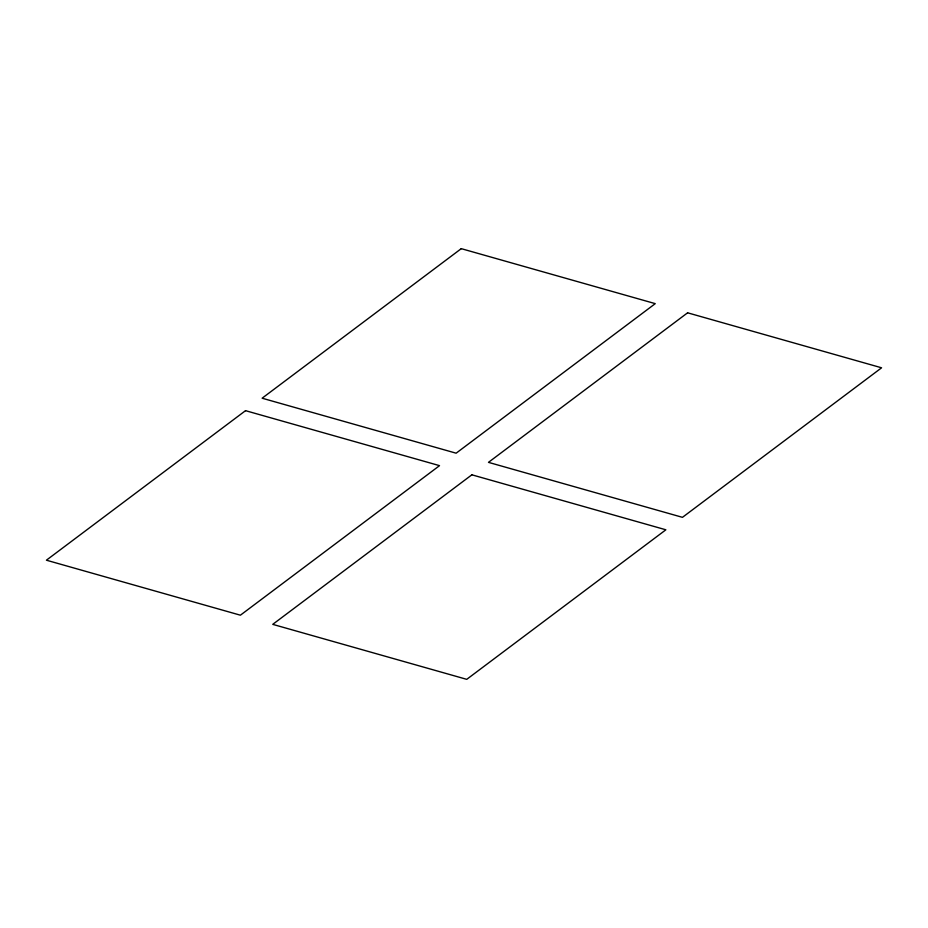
<?xml version="1.0" encoding="UTF-8"?>
<svg xmlns="http://www.w3.org/2000/svg" width="928" height="928" viewBox="0 0 928 928"><rect width="100%" height="100%" fill="white"/><g stroke="black" fill="none" stroke-linecap="round" stroke-linejoin="round"><path stroke-width="1.39" d="M245.537 410.663L46.4 560.199L240.398 615.194L439.536 465.647L245.537 410.663M461.262 248.658L262.125 398.205L456.135 453.189L655.261 303.642L461.262 248.658M471.865 474.811L272.739 624.358L466.738 679.342L665.875 529.795L471.865 474.811M687.602 312.806L488.464 462.353L682.463 517.337L881.6 367.801L687.602 312.806"/></g></svg>
